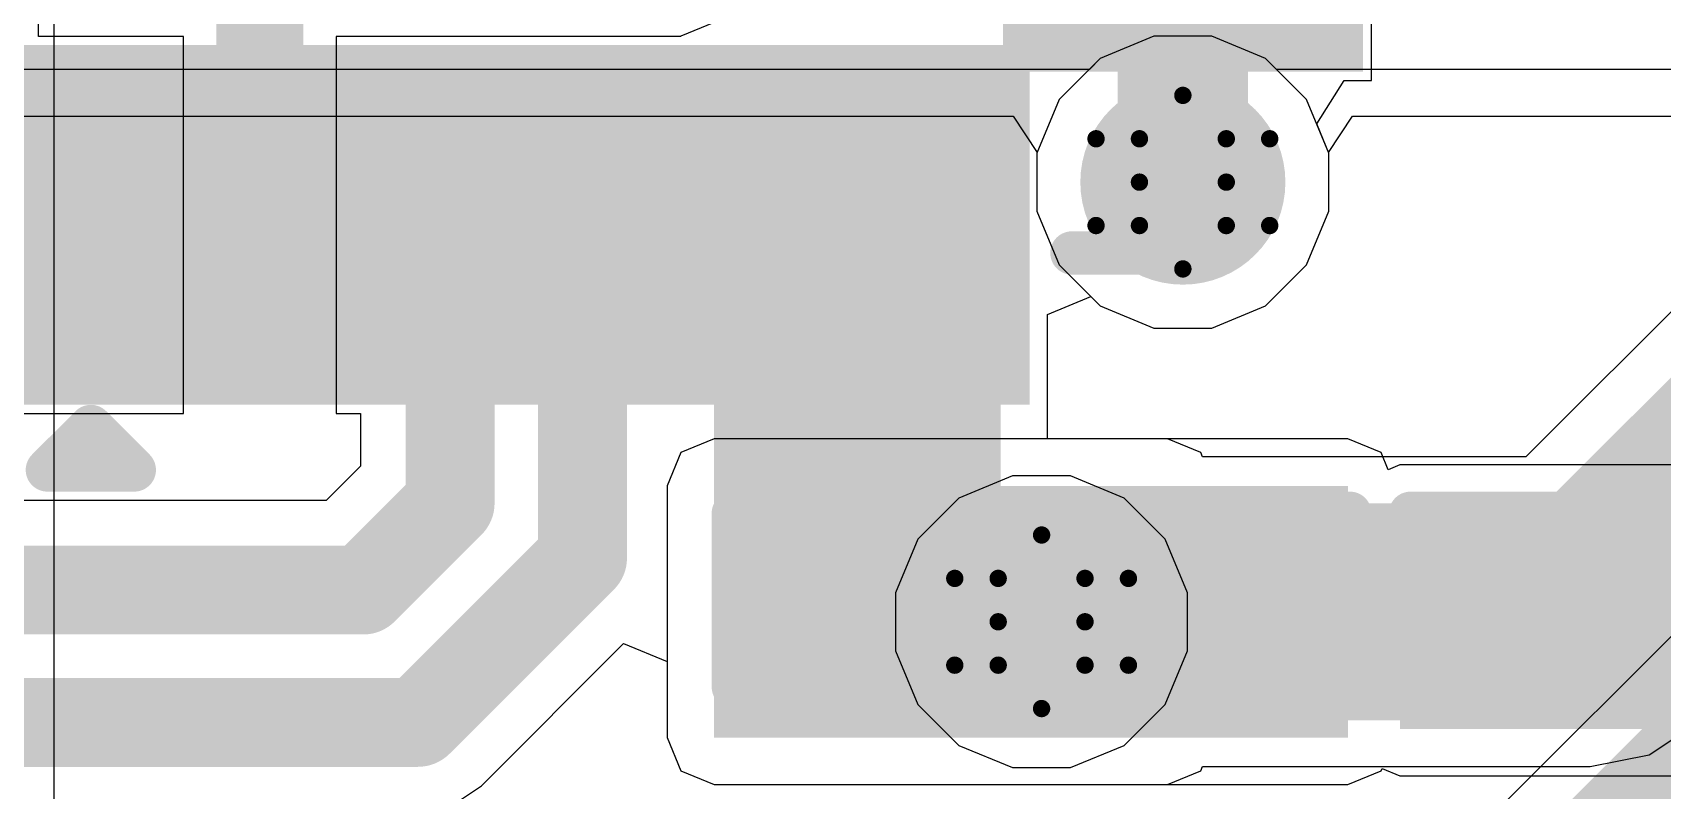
# Model space of a CAD drawing. Header units: inches. Extents: x -0.2 to 15.8, y 0 to 3.5.
# Drawn here: x 1.2025 to 1.3902, y 1.4749 to 1.5622 of the extents above; entities that cross this region are included whole.
import ezdxf

# ---------------------------------------------------------------- set-up
doc = ezdxf.new("R2010")
doc.units = ezdxf.units.IN
doc.header["$MEASUREMENT"] = 0
for name, color, linetype in [('Bottom Layer', 5, 'Continuous'), ('Bottom Overlay', 54, 'Continuous'), ('Bottom Paste', 16, 'Continuous'), ('Bottom Solder', 6, 'Continuous'), ('Drill Drawing', 1, 'Continuous'), ('Signal_1', 16, 'Continuous'), ('Signal_2', 76, 'Continuous'), ('Top Layer', 1, 'Continuous'), ('Top Overlay', 2, 'Continuous'), ('Top Paste', 8, 'Continuous'), ('Top Solder', 216, 'Continuous'), ('Via Holes', 16, 'Continuous')]:
    doc.layers.add(name, color=color, linetype=linetype)

msp = doc.modelspace()

# ---------------------------------------------------------------- hatches: boundary and pattern name
at = {"layer": 'Bottom Layer'}
h = msp.add_hatch(color=5, dxfattribs=at)
edge = h.paths.add_edge_path()
edge.add_arc((1.335, 1.545), 0.01181, 0, 360)
for points in [[(1.281, 1.481), (1.354, 1.481), (1.354, 1.51), (1.281, 1.51)], [(1.36, 1.482), (1.45, 1.482), (1.45, 1.507), (1.36, 1.507)], [(1.31173, 1.48534), (1.28673, 1.48534), (1.28673, 1.50334), (1.31173, 1.50334)], [(1.35073, 1.48534), (1.32573, 1.48534), (1.32573, 1.50334), (1.35073, 1.50334)], [(1.38973, 1.48534), (1.36473, 1.48534), (1.36473, 1.50334), (1.38973, 1.50334)]]:
    msp.add_hatch(color=5, dxfattribs=at).paths.add_polyline_path(points)
h = msp.add_hatch(color=5, dxfattribs=at)
edge = h.paths.add_edge_path()
edge.add_arc((1.31873, 1.49434), 0.01181, 0, 360)
at = {"layer": 'Bottom Paste'}
for points in [[(1.31173, 1.48534), (1.28673, 1.48534), (1.28673, 1.50334), (1.31173, 1.50334)], [(1.35073, 1.48534), (1.32573, 1.48534), (1.32573, 1.50334), (1.35073, 1.50334)], [(1.38973, 1.48534), (1.36473, 1.48534), (1.36473, 1.50334), (1.38973, 1.50334)]]:
    msp.add_hatch(color=16, dxfattribs=at).paths.add_polyline_path(points)
at = {"layer": 'Bottom Solder'}
for points in [[(1.31409, 1.48298), (1.28437, 1.48298), (1.28437, 1.5057), (1.31409, 1.5057)], [(1.35309, 1.48298), (1.32337, 1.48298), (1.32337, 1.5057), (1.35309, 1.5057)], [(1.39209, 1.48298), (1.36237, 1.48298), (1.36237, 1.5057), (1.39209, 1.5057)]]:
    msp.add_hatch(color=6, dxfattribs=at).paths.add_polyline_path(points)
at = {"layer": 'Signal_1'}
h = msp.add_hatch(color=16, dxfattribs=at)
edge = h.paths.add_edge_path()
edge.add_arc((1.335, 1.545), 0.01181, 0, 360)
h = msp.add_hatch(color=16, dxfattribs=at)
edge = h.paths.add_edge_path()
edge.add_arc((1.31873, 1.49434), 0.01181, 0, 360)
at = {"layer": 'Signal_2'}
h = msp.add_hatch(color=76, dxfattribs=at)
edge = h.paths.add_edge_path()
edge.add_arc((1.335, 1.545), 0.01181, 0, 360)
h = msp.add_hatch(color=76, dxfattribs=at)
edge = h.paths.add_edge_path()
edge.add_arc((1.31873, 1.49434), 0.01181, 0, 360)
at = {"layer": 'Top Layer'}
for points in [[(1.31827, 1.57354), (1.35173, 1.57354), (1.35173, 1.56172), (1.31827, 1.56172)], [(1.281, 1.481), (1.314, 1.481), (1.314, 1.558), (1.281, 1.558)], [(1.20311, 1.52334), (1.20311, 1.5568), (1.21492, 1.5568), (1.21492, 1.52334)], [(1.2228, 1.52334), (1.2228, 1.5568), (1.23461, 1.5568), (1.23461, 1.52334)], [(1.24248, 1.52334), (1.24248, 1.5568), (1.25429, 1.5568), (1.25429, 1.52334)], [(1.26217, 1.52334), (1.26217, 1.5568), (1.27398, 1.5568), (1.27398, 1.52334)], [(1.28185, 1.52334), (1.28185, 1.5568), (1.29366, 1.5568), (1.29366, 1.52334)], [(1.30154, 1.52334), (1.30154, 1.5568), (1.31335, 1.5568), (1.31335, 1.52334)], [(1.298, 1.481), (1.33323, 1.481), (1.33323, 1.51), (1.298, 1.51)]]:
    msp.add_hatch(color=1, dxfattribs=at).paths.add_polyline_path(points)
h = msp.add_hatch(color=1, dxfattribs=at)
edge = h.paths.add_edge_path()
edge.add_arc((1.335, 1.545), 0.01181, 0, 360)
h = msp.add_hatch(color=1, dxfattribs=at)
edge = h.paths.add_edge_path()
edge.add_arc((1.31873, 1.49434), 0.01181, 0, 360)
at = {"layer": 'Top Paste'}
for points in [[(1.31827, 1.57354), (1.35173, 1.57354), (1.35173, 1.56172), (1.31827, 1.56172)], [(1.20311, 1.52334), (1.20311, 1.5568), (1.21492, 1.5568), (1.21492, 1.52334)], [(1.2228, 1.52334), (1.2228, 1.5568), (1.23461, 1.5568), (1.23461, 1.52334)], [(1.24248, 1.52334), (1.24248, 1.5568), (1.25429, 1.5568), (1.25429, 1.52334)], [(1.26217, 1.52334), (1.26217, 1.5568), (1.27398, 1.5568), (1.27398, 1.52334)], [(1.28185, 1.52334), (1.28185, 1.5568), (1.29366, 1.5568), (1.29366, 1.52334)], [(1.30154, 1.52334), (1.30154, 1.5568), (1.31335, 1.5568), (1.31335, 1.52334)]]:
    msp.add_hatch(color=8, dxfattribs=at).paths.add_polyline_path(points)
at = {"layer": 'Top Solder'}
for points in [[(1.31427, 1.57754), (1.35573, 1.57754), (1.35573, 1.55772), (1.31427, 1.55772)], [(1.19911, 1.51934), (1.19911, 1.5608), (1.21892, 1.5608), (1.21892, 1.51934)], [(1.2188, 1.51934), (1.2188, 1.5608), (1.23861, 1.5608), (1.23861, 1.51934)], [(1.23848, 1.51934), (1.23848, 1.5608), (1.25829, 1.5608), (1.25829, 1.51934)], [(1.25817, 1.51934), (1.25817, 1.5608), (1.27798, 1.5608), (1.27798, 1.51934)], [(1.27785, 1.51934), (1.27785, 1.5608), (1.29766, 1.5608), (1.29766, 1.51934)], [(1.29754, 1.51934), (1.29754, 1.5608), (1.31735, 1.5608), (1.31735, 1.51934)]]:
    msp.add_hatch(color=216, dxfattribs=at).paths.add_polyline_path(points)
at = {"layer": 'Via Holes'}
h = msp.add_hatch(color=7, dxfattribs=at)
edge = h.paths.add_edge_path()
edge.add_arc((1.335, 1.545), 0.00591, 0, 360)
h = msp.add_hatch(color=7, dxfattribs=at)
edge = h.paths.add_edge_path()
edge.add_arc((1.31873, 1.49434), 0.00591, 0, 360)

# ---------------------------------------------------------------- linework, layer by layer
at = {"layer": 'Bottom Layer'}
for p, q in [((1.20501, 1.42981), (1.20501, 1.65537)), ((1.33166, 1.56181), (1.32548, 1.55925)), ((1.33834, 1.56181), (1.33166, 1.56181)), ((1.34452, 1.55925), (1.33834, 1.56181)), ((1.32548, 1.55925), (1.32075, 1.55452)), ((1.34925, 1.55452), (1.34452, 1.55925)), ((1.32075, 1.55452), (1.31819, 1.54834)), ((1.35181, 1.54834), (1.34925, 1.55452)), ((1.31819, 1.54834), (1.31819, 1.54166)), ((1.35181, 1.54166), (1.35181, 1.54834)), ((1.31819, 1.54166), (1.32075, 1.53548)), ((1.34925, 1.53548), (1.35181, 1.54166)), ((1.32075, 1.53548), (1.32548, 1.53075)), ((1.34452, 1.53075), (1.34925, 1.53548)), ((1.32548, 1.53075), (1.33166, 1.52819)), ((1.33834, 1.52819), (1.34452, 1.53075)), ((1.33166, 1.52819), (1.33834, 1.52819)), ((1.281, 1.51541), (1.27717, 1.51383)), ((1.354, 1.51541), (1.281, 1.51541)), ((1.35783, 1.51383), (1.354, 1.51541)), ((1.27717, 1.51383), (1.27559, 1.51)), ((1.35865, 1.51185), (1.35783, 1.51383)), ((1.36, 1.51241), (1.35865, 1.51185)), ((1.41773, 1.51241), (1.36, 1.51241)), ((1.27559, 1.51), (1.27559, 1.481)), ((1.27559, 1.481), (1.27717, 1.47717)), ((1.35783, 1.47717), (1.35794, 1.47744)), ((1.35794, 1.47744), (1.36, 1.47659)), ((1.27717, 1.47717), (1.281, 1.47559)), ((1.281, 1.47559), (1.354, 1.47559)), ((1.354, 1.47559), (1.35783, 1.47717)), ((1.36, 1.47659), (1.48374, 1.47659))]:
    msp.add_line(p, q, dxfattribs=at)
at = {"layer": 'Bottom Overlay', "const_width": 0.005}
for points in [[(1.28323, 1.50684), (1.31523, 1.50684)], [(1.28323, 1.48684), (1.28323, 1.50684)], [(1.31523, 1.48684), (1.31523, 1.50684)], [(1.32223, 1.50684), (1.35423, 1.50684)], [(1.32223, 1.48684), (1.32223, 1.50684)], [(1.35423, 1.48684), (1.35423, 1.50684)], [(1.36123, 1.50684), (1.39323, 1.50684)], [(1.36123, 1.48684), (1.36123, 1.50684)]]:
    msp.add_lwpolyline(points, dxfattribs=at)
at = {"layer": 'Bottom Overlay', "const_width": 0.0025}
for points in [[(1.28198, 1.50684, 1), (1.28448, 1.50684, 1)], [(1.28198, 1.50684, 1), (1.28448, 1.50684, 1)], [(1.31398, 1.50684, 1), (1.31648, 1.50684, 1)], [(1.31398, 1.50684, 1), (1.31648, 1.50684, 1)], [(1.32098, 1.50684, 1), (1.32348, 1.50684, 1)], [(1.32098, 1.50684, 1), (1.32348, 1.50684, 1)], [(1.35298, 1.50684, 1), (1.35548, 1.50684, 1)], [(1.35298, 1.50684, 1), (1.35548, 1.50684, 1)], [(1.35998, 1.50684, 1), (1.36248, 1.50684, 1)], [(1.35998, 1.50684, 1), (1.36248, 1.50684, 1)], [(1.28198, 1.48684, 1), (1.28448, 1.48684, 1)], [(1.31398, 1.48684, 1), (1.31648, 1.48684, 1)], [(1.32098, 1.48684, 1), (1.32348, 1.48684, 1)], [(1.35298, 1.48684, 1), (1.35548, 1.48684, 1)], [(1.35998, 1.48684, 1), (1.36248, 1.48684, 1)]]:
    msp.add_lwpolyline(points, format="xyb", close=True, dxfattribs=at)
at = {"layer": 'Drill Drawing', "const_width": 0.002}
for points in [[(1.33, 1.55), (1.335, 1.555)], [(1.335, 1.555), (1.34, 1.55)], [(1.325, 1.55), (1.33, 1.545)], [(1.325, 1.55), (1.33, 1.55)], [(1.34, 1.55), (1.345, 1.55)], [(1.34, 1.545), (1.345, 1.55)], [(1.325, 1.54), (1.33, 1.545)], [(1.34, 1.545), (1.345, 1.54)], [(1.325, 1.54), (1.33, 1.54)], [(1.33, 1.54), (1.335, 1.535)], [(1.335, 1.535), (1.34, 1.54)], [(1.34, 1.54), (1.345, 1.54)], [(1.31373, 1.49934), (1.31873, 1.50434)], [(1.31873, 1.50434), (1.32373, 1.49934)], [(1.30873, 1.49934), (1.31373, 1.49434)], [(1.30873, 1.49934), (1.31373, 1.49934)], [(1.32373, 1.49934), (1.32873, 1.49934)], [(1.32373, 1.49434), (1.32873, 1.49934)], [(1.30873, 1.48934), (1.31373, 1.49434)], [(1.32373, 1.49434), (1.32873, 1.48934)], [(1.30873, 1.48934), (1.31373, 1.48934)], [(1.31373, 1.48934), (1.31873, 1.48434)], [(1.31873, 1.48434), (1.32373, 1.48934)], [(1.32373, 1.48934), (1.32873, 1.48934)]]:
    msp.add_lwpolyline(points, dxfattribs=at)
at = {"layer": 'Drill Drawing', "const_width": 0.001}
for points in [[(1.3345, 1.555, 1), (1.3355, 1.555, 1)], [(1.3345, 1.555, 1), (1.3355, 1.555, 1)], [(1.3245, 1.55, 1), (1.3255, 1.55, 1)], [(1.3245, 1.55, 1), (1.3255, 1.55, 1)], [(1.3295, 1.55, 1), (1.3305, 1.55, 1)], [(1.3295, 1.55, 1), (1.3305, 1.55, 1)], [(1.3395, 1.55, 1), (1.3405, 1.55, 1)], [(1.3395, 1.55, 1), (1.3405, 1.55, 1)], [(1.3445, 1.55, 1), (1.3455, 1.55, 1)], [(1.3445, 1.55, 1), (1.3455, 1.55, 1)], [(1.3295, 1.545, 1), (1.3305, 1.545, 1)], [(1.3295, 1.545, 1), (1.3305, 1.545, 1)], [(1.3395, 1.545, 1), (1.3405, 1.545, 1)], [(1.3395, 1.545, 1), (1.3405, 1.545, 1)], [(1.3245, 1.54, 1), (1.3255, 1.54, 1)], [(1.3245, 1.54, 1), (1.3255, 1.54, 1)], [(1.3295, 1.54, 1), (1.3305, 1.54, 1)], [(1.3295, 1.54, 1), (1.3305, 1.54, 1)], [(1.3395, 1.54, 1), (1.3405, 1.54, 1)], [(1.3395, 1.54, 1), (1.3405, 1.54, 1)], [(1.3445, 1.54, 1), (1.3455, 1.54, 1)], [(1.3445, 1.54, 1), (1.3455, 1.54, 1)], [(1.3345, 1.535, 1), (1.3355, 1.535, 1)], [(1.3345, 1.535, 1), (1.3355, 1.535, 1)], [(1.31823, 1.50434, 1), (1.31923, 1.50434, 1)], [(1.31823, 1.50434, 1), (1.31923, 1.50434, 1)], [(1.30823, 1.49934, 1), (1.30923, 1.49934, 1)], [(1.30823, 1.49934, 1), (1.30923, 1.49934, 1)], [(1.31323, 1.49934, 1), (1.31423, 1.49934, 1)], [(1.31323, 1.49934, 1), (1.31423, 1.49934, 1)], [(1.32323, 1.49934, 1), (1.32423, 1.49934, 1)], [(1.32323, 1.49934, 1), (1.32423, 1.49934, 1)], [(1.32823, 1.49934, 1), (1.32923, 1.49934, 1)], [(1.32823, 1.49934, 1), (1.32923, 1.49934, 1)], [(1.31323, 1.49434, 1), (1.31423, 1.49434, 1)], [(1.31323, 1.49434, 1), (1.31423, 1.49434, 1)], [(1.32323, 1.49434, 1), (1.32423, 1.49434, 1)], [(1.32323, 1.49434, 1), (1.32423, 1.49434, 1)], [(1.30823, 1.48934, 1), (1.30923, 1.48934, 1)], [(1.30823, 1.48934, 1), (1.30923, 1.48934, 1)], [(1.31323, 1.48934, 1), (1.31423, 1.48934, 1)], [(1.31323, 1.48934, 1), (1.31423, 1.48934, 1)], [(1.32323, 1.48934, 1), (1.32423, 1.48934, 1)], [(1.32323, 1.48934, 1), (1.32423, 1.48934, 1)], [(1.32823, 1.48934, 1), (1.32923, 1.48934, 1)], [(1.32823, 1.48934, 1), (1.32923, 1.48934, 1)], [(1.31823, 1.48434, 1), (1.31923, 1.48434, 1)], [(1.31823, 1.48434, 1), (1.31923, 1.48434, 1)]]:
    msp.add_lwpolyline(points, format="xyb", close=True, dxfattribs=at)
at = {"layer": 'Signal_1'}
for p, q in [((1.33166, 1.56181), (1.32548, 1.55925)), ((1.33834, 1.56181), (1.33166, 1.56181)), ((1.34452, 1.55925), (1.33834, 1.56181)), ((1.32423, 1.558), (0.85784, 1.558)), ((1.32548, 1.55925), (1.32423, 1.558)), ((1.34578, 1.558), (1.34452, 1.55925)), ((1.4, 1.558), (1.34578, 1.558)), ((0.91657, 1.55259), (1.31545, 1.55259)), ((1.31545, 1.55259), (1.31823, 1.54843)), ((1.35178, 1.54843), (1.35455, 1.55259)), ((1.35455, 1.55259), (1.39459, 1.55259)), ((1.31823, 1.54843), (1.31819, 1.54834)), ((1.31819, 1.54834), (1.31819, 1.54166)), ((1.35181, 1.54834), (1.35178, 1.54843)), ((1.35181, 1.54166), (1.35181, 1.54834)), ((1.31819, 1.54166), (1.32075, 1.53548)), ((1.34925, 1.53548), (1.35181, 1.54166)), ((1.32075, 1.53548), (1.32548, 1.53075)), ((1.34452, 1.53075), (1.34925, 1.53548)), ((1.32548, 1.53075), (1.33166, 1.52819)), ((1.33834, 1.52819), (1.34452, 1.53075)), ((1.33166, 1.52819), (1.33834, 1.52819)), ((1.31539, 1.51115), (1.30921, 1.50859)), ((1.32207, 1.51115), (1.31539, 1.51115)), ((1.32825, 1.50859), (1.32207, 1.51115)), ((1.30921, 1.50859), (1.30448, 1.50387)), ((1.33298, 1.50387), (1.32825, 1.50859)), ((1.30448, 1.50387), (1.30192, 1.49769)), ((1.33554, 1.49769), (1.33298, 1.50387)), ((1.39767, 1.49909), (1.37078, 1.4722)), ((1.30192, 1.49769), (1.30192, 1.491)), ((1.33554, 1.491), (1.33554, 1.49769)), ((1.30192, 1.491), (1.30448, 1.48482)), ((1.33298, 1.48482), (1.33554, 1.491)), ((1.30448, 1.48482), (1.30921, 1.48009)), ((1.32825, 1.48009), (1.33298, 1.48482)), ((1.30921, 1.48009), (1.31539, 1.47753)), ((1.32207, 1.47753), (1.32825, 1.48009)), ((1.31539, 1.47753), (1.32207, 1.47753))]:
    msp.add_line(p, q, dxfattribs=at)
at = {"layer": 'Signal_1', "const_width": 0.01}
msp.add_lwpolyline([(1.375, 1.462), (1.423, 1.51)], dxfattribs=at)
at = {"layer": 'Signal_2'}
for p, q in [((1.31539, 1.51115), (1.30921, 1.50859)), ((1.32207, 1.51115), (1.31539, 1.51115)), ((1.32825, 1.50859), (1.32207, 1.51115)), ((1.30921, 1.50859), (1.30448, 1.50387)), ((1.33298, 1.50387), (1.32825, 1.50859)), ((1.30448, 1.50387), (1.30192, 1.49769)), ((1.33554, 1.49769), (1.33298, 1.50387)), ((1.30192, 1.49769), (1.30192, 1.491)), ((1.33554, 1.491), (1.33554, 1.49769)), ((1.30192, 1.491), (1.30448, 1.48482)), ((1.33298, 1.48482), (1.33554, 1.491)), ((1.30448, 1.48482), (1.30921, 1.48009)), ((1.32825, 1.48009), (1.33298, 1.48482)), ((1.30921, 1.48009), (1.31539, 1.47753)), ((1.32207, 1.47753), (1.32825, 1.48009)), ((1.31539, 1.47753), (1.32207, 1.47753))]:
    msp.add_line(p, q, dxfattribs=at)
at = {"layer": 'Top Layer'}
for p, q in [((1.20319, 1.5618), (1.20319, 1.59609)), ((1.35673, 1.55672), (1.35673, 1.56474)), ((1.21992, 1.5618), (1.20319, 1.5618)), ((1.21992, 1.51834), (1.21992, 1.5618)), ((1.27716, 1.5618), (1.23748, 1.5618)), ((1.23748, 1.5618), (1.23748, 1.51834)), ((1.27717, 1.56183), (1.27716, 1.5618)), ((1.281, 1.56341), (1.27717, 1.56183)), ((1.35041, 1.55172), (1.35358, 1.55672)), ((1.35358, 1.55672), (1.35673, 1.55672)), ((1.35181, 1.54834), (1.35041, 1.55172)), ((1.35181, 1.54166), (1.35181, 1.54834)), ((1.34925, 1.53548), (1.35181, 1.54166)), ((1.34452, 1.53075), (1.34925, 1.53548)), ((1.39516, 1.534), (1.3745, 1.51334)), ((1.31941, 1.52974), (1.32441, 1.53181)), ((1.32441, 1.53181), (1.32548, 1.53075)), ((1.32548, 1.53075), (1.33166, 1.52819)), ((1.33834, 1.52819), (1.34452, 1.53075)), ((1.31941, 1.51541), (1.31941, 1.52974)), ((1.33166, 1.52819), (1.33834, 1.52819)), ((1.19811, 1.51834), (1.21992, 1.51834)), ((1.23748, 1.51834), (1.24028, 1.51834)), ((1.24028, 1.51834), (1.24028, 1.51228)), ((1.33323, 1.51541), (1.31941, 1.51541)), ((1.33706, 1.51383), (1.33323, 1.51541)), ((1.33726, 1.51334), (1.33706, 1.51383)), ((1.3745, 1.51334), (1.33726, 1.51334)), ((1.24028, 1.51228), (1.23633, 1.50832)), ((1.23633, 1.50832), (0.9139, 1.50832)), ((1.25422, 1.47545), (1.27059, 1.49182)), ((1.27059, 1.49182), (1.27559, 1.48975)), ((1.27559, 1.48975), (1.27559, 1.481)), ((1.38871, 1.47902), (1.3945, 1.48288)), ((1.27559, 1.481), (1.27717, 1.47717)), ((1.33706, 1.47717), (1.33726, 1.47766)), ((1.33726, 1.47766), (1.38189, 1.47766)), ((1.38189, 1.47766), (1.38871, 1.47902)), ((1.25087, 1.47321), (1.25422, 1.47545)), ((1.27717, 1.47717), (1.281, 1.47559)), ((1.281, 1.47559), (1.33323, 1.47559)), ((1.33323, 1.47559), (1.33706, 1.47717))]:
    msp.add_line(p, q, dxfattribs=at)
for points, const_width in [([(1.2287, 1.54007), (1.2287, 1.58731)], 0.01), ([(1.335, 1.545), (1.335, 1.56563)], 0.015), ([(1.24839, 1.52924), (1.24839, 1.54007)], 0.01025), ([(1.26807, 1.52924), (1.26807, 1.54007)], 0.01025), ([(1.28776, 1.49482), (1.28776, 1.54007)], 0.008), ([(1.28776, 1.54007), (1.30744, 1.54007)], 0.008), ([(1.38189, 1.4955), (1.413, 1.52661)], 0.025), ([(1.24839, 1.52924), (1.2506, 1.52703)], 0.01025), ([(1.26585, 1.52703), (1.26807, 1.52924)], 0.01025), ([(1.2506, 1.508), (1.2506, 1.52703)], 0.01025), ([(1.26585, 1.50168), (1.26585, 1.52703)], 0.01025), ([(1.2406, 1.498), (1.2506, 1.508)], 0.01025), ([(1.31989, 1.4955), (1.38189, 1.4955)], 0.025), ([(1.24692, 1.48275), (1.26585, 1.50168)], 0.01025), ([(1.31873, 1.49434), (1.31989, 1.4955)], 0.02), ([(0.90963, 1.498), (1.2406, 1.498)], 0.01025), ([(1.28776, 1.49482), (1.28823, 1.49434)], 0.008), ([(0.90331, 1.48275), (1.24692, 1.48275)], 0.01025)]:
    msp.add_lwpolyline(points, dxfattribs=dict(at, const_width=const_width))
for points, const_width in [([(1.33125, 1.56563, 1), (1.33875, 1.56563, 1)], 0.0075), ([(1.33125, 1.545, 1), (1.33875, 1.545, 1)], 0.0075), ([(1.2262, 1.54007, 1), (1.2312, 1.54007, 1)], 0.005), ([(1.24582, 1.54007, 1), (1.25095, 1.54007, 1)], 0.00512), ([(1.26551, 1.54007, 1), (1.27063, 1.54007, 1)], 0.00512), ([(1.28576, 1.54007, 1), (1.28976, 1.54007, 1)], 0.004), ([(1.28576, 1.54007, 1), (1.28976, 1.54007, 1)], 0.004), ([(1.30544, 1.54007, 1), (1.30944, 1.54007, 1)], 0.004), ([(1.24582, 1.52924, 1), (1.25095, 1.52924, 1)], 0.00512), ([(1.24582, 1.52924, 1), (1.25095, 1.52924, 1)], 0.00512), ([(1.26551, 1.52924, 1), (1.27063, 1.52924, 1)], 0.00512), ([(1.26551, 1.52924, 1), (1.27063, 1.52924, 1)], 0.00512), ([(1.24804, 1.52703, 1), (1.25317, 1.52703, 1)], 0.00512), ([(1.24804, 1.52703, 1), (1.25317, 1.52703, 1)], 0.00512), ([(1.26329, 1.52703, 1), (1.26842, 1.52703, 1)], 0.00512), ([(1.26329, 1.52703, 1), (1.26842, 1.52703, 1)], 0.00512), ([(1.24804, 1.508, 1), (1.25317, 1.508, 1)], 0.00512), ([(1.24804, 1.508, 1), (1.25317, 1.508, 1)], 0.00512), ([(1.31364, 1.4955, 1), (1.32614, 1.4955, 1)], 0.0125), ([(1.37564, 1.4955, 1), (1.38814, 1.4955, 1)], 0.0125), ([(1.37564, 1.4955, 1), (1.38814, 1.4955, 1)], 0.0125), ([(1.26329, 1.50168, 1), (1.26842, 1.50168, 1)], 0.00512), ([(1.26329, 1.50168, 1), (1.26842, 1.50168, 1)], 0.00512), ([(1.31489, 1.4955, 1), (1.32489, 1.4955, 1)], 0.01), ([(1.31373, 1.49434, 1), (1.32373, 1.49434, 1)], 0.01), ([(1.23804, 1.498, 1), (1.24317, 1.498, 1)], 0.00512), ([(1.23804, 1.498, 1), (1.24317, 1.498, 1)], 0.00512), ([(1.28576, 1.49482, 1), (1.28976, 1.49482, 1)], 0.004), ([(1.28576, 1.49482, 1), (1.28976, 1.49482, 1)], 0.004), ([(1.28623, 1.49434, 1), (1.29023, 1.49434, 1)], 0.004), ([(1.24436, 1.48275, 1), (1.24948, 1.48275, 1)], 0.00512), ([(1.24436, 1.48275, 1), (1.24948, 1.48275, 1)], 0.00512)]:
    msp.add_lwpolyline(points, format="xyb", close=True, dxfattribs=dict(at, const_width=const_width))
at = {"layer": 'Top Overlay', "const_width": 0.005}
for points in [[(1.33923, 1.53684), (1.33923, 1.55484)], [(1.32223, 1.53684), (1.33923, 1.53684)], [(1.20423, 1.51184), (1.20923, 1.51684)], [(1.20923, 1.51684), (1.21423, 1.51184)], [(1.20423, 1.51184), (1.21423, 1.51184)]]:
    msp.add_lwpolyline(points, dxfattribs=at)
at = {"layer": 'Top Overlay', "const_width": 0.0025}
for points in [[(1.33798, 1.55484, 1), (1.34048, 1.55484, 1)], [(1.32098, 1.53684, 1), (1.32348, 1.53684, 1)], [(1.33798, 1.53684, 1), (1.34048, 1.53684, 1)], [(1.33798, 1.53684, 1), (1.34048, 1.53684, 1)], [(1.20798, 1.51684, 1), (1.21048, 1.51684, 1)], [(1.20798, 1.51684, 1), (1.21048, 1.51684, 1)], [(1.20298, 1.51184, 1), (1.20548, 1.51184, 1)], [(1.20298, 1.51184, 1), (1.20548, 1.51184, 1)], [(1.21298, 1.51184, 1), (1.21548, 1.51184, 1)], [(1.21298, 1.51184, 1), (1.21548, 1.51184, 1)]]:
    msp.add_lwpolyline(points, format="xyb", close=True, dxfattribs=at)

doc.saveas('drawing.dxf')
